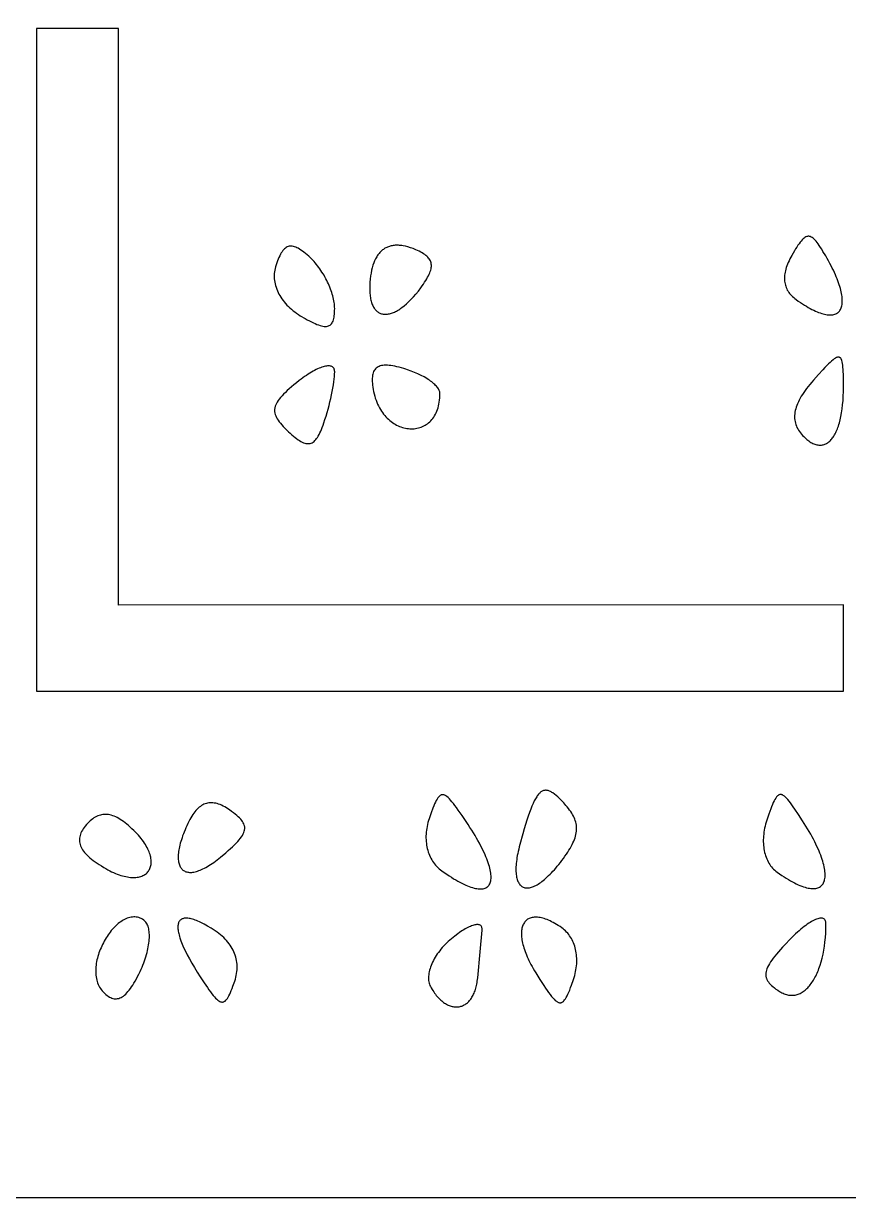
# Model space of a CAD drawing. Extents: x -452 to 452, y -1000 to 1000.
# Drawn here: x -352.3 to -177.5, y -1000 to -751.2 of the extents above; entities that cross this region are included whole.
import ezdxf

# ---------------------------------------------------------------- set-up
doc = ezdxf.new("R2010")
doc.units = 0
doc.layers.add('LAYER_1', color=18, linetype='CONTINUOUS')

msp = doc.modelspace()

# ---------------------------------------------------------------- linework, layer by layer
at = {"layer": 'LAYER_1'}
for points in [[(0, -1000), (452.5, -1000), (452.5, 1000), (-452.5, 1000), (-452.5, -1000)], [(-178.52, -892.7), (-178.52, -874.38), (-332.19, -874.49), (-332.19, -752.27), (-349.59, -752.27), (-349.59, -892.7)], [(-291.51, -800.88), (-291.88, -800.55), (-292.23, -800.24), (-292.57, -799.95), (-292.9, -799.69), (-293.21, -799.45), (-293.52, -799.23), (-293.81, -799.04), (-294.09, -798.87), (-294.37, -798.73), (-294.63, -798.61), (-294.88, -798.52), (-295.13, -798.45), (-295.37, -798.41), (-295.59, -798.39), (-295.81, -798.39), (-296.03, -798.42), (-296.24, -798.48), (-296.44, -798.56), (-296.63, -798.67), (-296.82, -798.8), (-297, -798.96), (-297.18, -799.14), (-297.36, -799.35), (-297.53, -799.59), (-297.7, -799.85), (-297.86, -800.13), (-298.03, -800.45), (-298.19, -800.79), (-298.35, -801.15), (-298.5, -801.54), (-298.66, -801.96), (-298.81, -802.4), (-298.93, -802.76), (-299.02, -803.12), (-299.09, -803.48), (-299.14, -803.84), (-299.18, -804.21), (-299.19, -804.57), (-299.19, -804.94), (-299.17, -805.31), (-299.13, -805.67), (-299.07, -806.04), (-299, -806.4), (-298.9, -806.77), (-298.79, -807.13), (-298.67, -807.49), (-298.52, -807.85), (-298.36, -808.2), (-298.18, -808.55), (-297.99, -808.9), (-297.78, -809.24), (-297.55, -809.58), (-297.31, -809.92), (-297.06, -810.24), (-296.78, -810.57), (-296.5, -810.88), (-296.19, -811.19), (-295.87, -811.49), (-295.54, -811.79), (-295.2, -812.08), (-294.84, -812.36), (-294.46, -812.63), (-294.07, -812.89), (-293.67, -813.14), (-292.66, -813.73), (-292.18, -814), (-291.73, -814.24), (-291.31, -814.46), (-290.9, -814.66), (-290.51, -814.83), (-290.15, -814.98), (-289.8, -815.11), (-289.47, -815.22), (-289.17, -815.3), (-288.88, -815.36), (-288.61, -815.4), (-288.35, -815.42), (-288.12, -815.41), (-287.9, -815.38), (-287.7, -815.32), (-287.51, -815.24), (-287.34, -815.14), (-287.19, -815.01), (-287.05, -814.86), (-286.93, -814.69), (-286.81, -814.49), (-286.72, -814.27), (-286.63, -814.02), (-286.56, -813.75), (-286.5, -813.46), (-286.45, -813.14), (-286.42, -812.8), (-286.39, -812.43), (-286.38, -812.04), (-286.37, -811.62), (-286.38, -811.31), (-286.4, -810.99), (-286.43, -810.66), (-286.48, -810.33), (-286.53, -809.99), (-286.6, -809.65), (-286.68, -809.3), (-286.78, -808.94), (-286.88, -808.58), (-286.99, -808.22), (-287.12, -807.86), (-287.25, -807.49), (-287.4, -807.12), (-287.55, -806.76), (-287.71, -806.39), (-287.88, -806.02), (-288.06, -805.66), (-288.25, -805.3), (-288.44, -804.94), (-288.64, -804.59), (-288.85, -804.24), (-289.07, -803.89), (-289.29, -803.55), (-289.52, -803.22), (-289.75, -802.9), (-289.99, -802.58), (-290.23, -802.27), (-290.48, -801.97), (-290.73, -801.68), (-290.99, -801.41), (-291.25, -801.14)], [(-269.18, -799.16), (-269.75, -798.93), (-270.3, -798.73), (-270.84, -798.56), (-271.37, -798.43), (-271.88, -798.33), (-272.12, -798.29), (-272.37, -798.26), (-272.61, -798.24), (-272.84, -798.22), (-273.08, -798.22), (-273.3, -798.22), (-273.53, -798.23), (-273.75, -798.25), (-273.96, -798.27), (-274.17, -798.31), (-274.38, -798.35), (-274.58, -798.4), (-274.78, -798.46), (-274.98, -798.53), (-275.16, -798.6), (-275.35, -798.68), (-275.53, -798.77), (-275.71, -798.87), (-275.88, -798.98), (-276.05, -799.09), (-276.21, -799.21), (-276.37, -799.34), (-276.52, -799.48), (-276.67, -799.62), (-276.82, -799.78), (-276.96, -799.94), (-277.09, -800.1), (-277.22, -800.28), (-277.35, -800.46), (-277.47, -800.65), (-277.59, -800.85), (-277.7, -801.06), (-277.81, -801.27), (-277.91, -801.49), (-278.1, -801.96), (-278.28, -802.45), (-278.43, -802.98), (-278.56, -803.53), (-278.67, -804.11), (-278.77, -804.72), (-278.84, -805.37), (-278.89, -806.04), (-278.92, -806.74), (-278.93, -807.47), (-278.93, -807.8), (-278.92, -808.12), (-278.9, -808.44), (-278.87, -808.74), (-278.84, -809.03), (-278.8, -809.31), (-278.75, -809.58), (-278.69, -809.84), (-278.63, -810.09), (-278.56, -810.33), (-278.48, -810.55), (-278.4, -810.77), (-278.31, -810.98), (-278.22, -811.17), (-278.12, -811.35), (-278.01, -811.53), (-277.89, -811.69), (-277.78, -811.84), (-277.65, -811.98), (-277.52, -812.11), (-277.38, -812.23), (-277.24, -812.34), (-277.1, -812.44), (-276.95, -812.53), (-276.79, -812.6), (-276.63, -812.67), (-276.46, -812.72), (-276.29, -812.77), (-276.12, -812.8), (-275.94, -812.83), (-275.75, -812.84), (-275.57, -812.84), (-275.37, -812.83), (-275.18, -812.81), (-274.98, -812.78), (-274.78, -812.74), (-274.57, -812.69), (-274.36, -812.63), (-274.15, -812.55), (-273.93, -812.47), (-273.71, -812.37), (-273.49, -812.27), (-273.27, -812.15), (-273.04, -812.03), (-272.81, -811.89), (-272.58, -811.74), (-272.35, -811.58), (-272.11, -811.41), (-271.63, -811.04), (-271.14, -810.63), (-270.65, -810.17), (-270.16, -809.67), (-269.65, -809.13), (-269.15, -808.55), (-268.64, -807.92), (-268.14, -807.26), (-267.84, -806.85), (-267.56, -806.45), (-267.31, -806.07), (-267.07, -805.7), (-266.86, -805.35), (-266.67, -805.01), (-266.49, -804.68), (-266.34, -804.36), (-266.21, -804.06), (-266.11, -803.76), (-266.02, -803.48), (-265.95, -803.2), (-265.91, -802.94), (-265.88, -802.69), (-265.88, -802.44), (-265.9, -802.2), (-265.94, -801.97), (-266, -801.75), (-266.09, -801.53), (-266.19, -801.32), (-266.32, -801.12), (-266.47, -800.92), (-266.64, -800.73), (-266.83, -800.54), (-267.05, -800.36), (-267.29, -800.18), (-267.55, -800.01), (-267.83, -799.83), (-268.13, -799.66), (-268.46, -799.49), (-268.81, -799.33)], [(-182.3, -800.48), (-182.87, -799.51), (-183.14, -799.07), (-183.4, -798.66), (-183.65, -798.29), (-183.89, -797.95), (-184.12, -797.64), (-184.34, -797.37), (-184.56, -797.12), (-184.77, -796.91), (-184.97, -796.73), (-185.17, -796.58), (-185.36, -796.47), (-185.56, -796.39), (-185.65, -796.36), (-185.75, -796.33), (-185.84, -796.32), (-185.93, -796.32), (-186.03, -796.32), (-186.12, -796.33), (-186.22, -796.35), (-186.31, -796.37), (-186.5, -796.45), (-186.7, -796.56), (-186.89, -796.7), (-187.09, -796.88), (-187.3, -797.08), (-187.51, -797.32), (-187.72, -797.59), (-187.94, -797.89), (-188.18, -798.22), (-188.42, -798.59), (-188.67, -798.98), (-188.93, -799.41), (-189.48, -800.37), (-189.69, -800.75), (-189.89, -801.13), (-190.07, -801.5), (-190.24, -801.87), (-190.39, -802.23), (-190.52, -802.58), (-190.64, -802.93), (-190.74, -803.27), (-190.83, -803.61), (-190.9, -803.94), (-190.96, -804.26), (-191, -804.58), (-191.03, -804.89), (-191.04, -805.2), (-191.03, -805.5), (-191.01, -805.8), (-190.97, -806.09), (-190.92, -806.37), (-190.85, -806.65), (-190.77, -806.92), (-190.67, -807.19), (-190.56, -807.45), (-190.43, -807.7), (-190.28, -807.95), (-190.12, -808.2), (-189.94, -808.43), (-189.75, -808.67), (-189.54, -808.89), (-189.32, -809.11), (-189.08, -809.32), (-188.82, -809.53), (-188.55, -809.74), (-188.1, -810.05), (-187.66, -810.35), (-187.23, -810.64), (-186.8, -810.91), (-186.39, -811.16), (-185.99, -811.39), (-185.6, -811.61), (-185.22, -811.81), (-184.84, -811.99), (-184.48, -812.16), (-184.13, -812.32), (-183.79, -812.45), (-183.46, -812.57), (-183.14, -812.68), (-182.83, -812.77), (-182.53, -812.84), (-182.24, -812.9), (-181.97, -812.95), (-181.7, -812.97), (-181.44, -812.99), (-181.2, -812.99), (-180.97, -812.97), (-180.75, -812.94), (-180.54, -812.9), (-180.34, -812.84), (-180.15, -812.76), (-179.97, -812.67), (-179.81, -812.57), (-179.66, -812.46), (-179.52, -812.33), (-179.39, -812.18), (-179.27, -812.02), (-179.16, -811.85), (-179.07, -811.67), (-178.99, -811.47), (-178.92, -811.26), (-178.87, -811.04), (-178.82, -810.8), (-178.79, -810.55), (-178.77, -810.29), (-178.77, -810.01), (-178.77, -809.73), (-178.79, -809.43), (-178.83, -809.11), (-178.87, -808.79), (-178.93, -808.45), (-179, -808.11), (-179.09, -807.75), (-179.18, -807.37), (-179.3, -806.99), (-179.42, -806.6), (-179.56, -806.19), (-179.71, -805.77), (-179.88, -805.35), (-180.05, -804.91), (-180.25, -804.46), (-180.45, -804), (-180.67, -803.52), (-180.91, -803.04), (-181.16, -802.55), (-181.42, -802.05), (-181.7, -801.53), (-181.99, -801.01)], [(-178.52, -828.22), (-178.53, -826.8), (-178.55, -825.56), (-178.57, -825.01), (-178.59, -824.51), (-178.63, -824.05), (-178.67, -823.64), (-178.72, -823.27), (-178.79, -822.95), (-178.86, -822.67), (-178.95, -822.44), (-179, -822.34), (-179.05, -822.25), (-179.11, -822.17), (-179.17, -822.1), (-179.23, -822.05), (-179.3, -822), (-179.37, -821.97), (-179.45, -821.95), (-179.53, -821.93), (-179.62, -821.93), (-179.71, -821.94), (-179.8, -821.96), (-179.9, -821.99), (-180.01, -822.03), (-180.23, -822.15), (-180.48, -822.31), (-180.74, -822.51), (-181.04, -822.75), (-181.35, -823.04), (-181.69, -823.36), (-182.06, -823.73), (-182.46, -824.14), (-182.88, -824.59), (-183.81, -825.61), (-184.87, -826.8), (-185.26, -827.25), (-185.64, -827.7), (-185.99, -828.14), (-186.33, -828.57), (-186.64, -829), (-186.93, -829.42), (-187.21, -829.83), (-187.46, -830.23), (-187.69, -830.63), (-187.9, -831.03), (-188.09, -831.41), (-188.26, -831.79), (-188.41, -832.17), (-188.54, -832.54), (-188.65, -832.9), (-188.74, -833.25), (-188.81, -833.6), (-188.85, -833.95), (-188.88, -834.29), (-188.89, -834.62), (-188.88, -834.95), (-188.84, -835.28), (-188.79, -835.59), (-188.72, -835.91), (-188.63, -836.22), (-188.51, -836.52), (-188.38, -836.82), (-188.22, -837.11), (-188.05, -837.4), (-187.86, -837.69), (-187.64, -837.97), (-187.41, -838.25), (-187.18, -838.5), (-186.96, -838.73), (-186.73, -838.95), (-186.51, -839.16), (-186.29, -839.35), (-186.07, -839.53), (-185.85, -839.69), (-185.63, -839.84), (-185.41, -839.98), (-185.2, -840.1), (-184.99, -840.21), (-184.78, -840.3), (-184.57, -840.38), (-184.37, -840.45), (-184.17, -840.5), (-183.97, -840.54), (-183.77, -840.57), (-183.57, -840.58), (-183.38, -840.58), (-183.19, -840.57), (-183, -840.54), (-182.82, -840.5), (-182.63, -840.45), (-182.46, -840.39), (-182.28, -840.31), (-182.11, -840.22), (-181.94, -840.11), (-181.77, -840), (-181.61, -839.87), (-181.45, -839.73), (-181.29, -839.58), (-181.14, -839.41), (-180.99, -839.24), (-180.84, -839.05), (-180.7, -838.85), (-180.56, -838.64), (-180.43, -838.41), (-180.3, -838.18), (-180.17, -837.93), (-180.05, -837.67), (-179.93, -837.4), (-179.82, -837.12), (-179.71, -836.83), (-179.6, -836.52), (-179.5, -836.21), (-179.4, -835.88), (-179.22, -835.2), (-179.06, -834.47), (-178.92, -833.7), (-178.8, -832.89), (-178.7, -832.03), (-178.62, -831.14), (-178.57, -830.21), (-178.53, -829.24)], [(-286.37, -825.05), (-286.38, -824.85), (-286.41, -824.66), (-286.46, -824.5), (-286.52, -824.35), (-286.61, -824.22), (-286.71, -824.11), (-286.83, -824.01), (-286.96, -823.93), (-287.12, -823.87), (-287.28, -823.82), (-287.46, -823.8), (-287.66, -823.79), (-287.87, -823.79), (-288.09, -823.81), (-288.33, -823.85), (-288.58, -823.91), (-288.84, -823.98), (-289.11, -824.06), (-289.4, -824.17), (-289.69, -824.29), (-290, -824.42), (-290.31, -824.57), (-290.64, -824.74), (-290.97, -824.92), (-291.31, -825.11), (-291.66, -825.32), (-292.02, -825.55), (-292.38, -825.79), (-292.75, -826.05), (-293.12, -826.32), (-293.5, -826.6), (-293.89, -826.9), (-294.47, -827.36), (-295.01, -827.8), (-295.52, -828.22), (-295.99, -828.63), (-296.43, -829.02), (-296.83, -829.4), (-297.2, -829.77), (-297.54, -830.12), (-297.85, -830.46), (-298.12, -830.8), (-298.36, -831.12), (-298.56, -831.44), (-298.74, -831.74), (-298.88, -832.05), (-298.99, -832.35), (-299.06, -832.64), (-299.09, -832.79), (-299.11, -832.93), (-299.12, -833.08), (-299.13, -833.23), (-299.12, -833.37), (-299.11, -833.52), (-299.09, -833.66), (-299.06, -833.81), (-298.99, -834.1), (-298.88, -834.39), (-298.74, -834.69), (-298.57, -835), (-298.38, -835.31), (-298.15, -835.62), (-297.89, -835.95), (-297.61, -836.28), (-297.3, -836.62), (-296.95, -836.98), (-296.58, -837.34), (-296.18, -837.72), (-295.81, -838.07), (-295.45, -838.39), (-295.1, -838.69), (-294.76, -838.96), (-294.44, -839.2), (-294.13, -839.42), (-293.83, -839.62), (-293.54, -839.79), (-293.26, -839.93), (-292.99, -840.05), (-292.73, -840.14), (-292.48, -840.21), (-292.24, -840.25), (-292.01, -840.26), (-291.78, -840.25), (-291.56, -840.21), (-291.35, -840.14), (-291.15, -840.05), (-290.95, -839.93), (-290.75, -839.78), (-290.57, -839.61), (-290.38, -839.41), (-290.2, -839.18), (-290.02, -838.92), (-289.85, -838.64), (-289.67, -838.33), (-289.5, -837.99), (-289.34, -837.62), (-289.17, -837.23), (-289, -836.8), (-288.83, -836.35), (-288.66, -835.87), (-288.43, -835.17), (-288.2, -834.44), (-287.98, -833.69), (-287.77, -832.93), (-287.57, -832.17), (-287.38, -831.41), (-287.21, -830.66), (-287.04, -829.91), (-286.9, -829.19), (-286.76, -828.48), (-286.65, -827.81), (-286.55, -827.17), (-286.47, -826.57), (-286.42, -826.01), (-286.38, -825.5)], [(-264.06, -829.61), (-264.07, -829.45), (-264.1, -829.29), (-264.15, -829.13), (-264.21, -828.96), (-264.3, -828.79), (-264.4, -828.62), (-264.52, -828.44), (-264.66, -828.27), (-264.81, -828.09), (-264.98, -827.91), (-265.17, -827.73), (-265.37, -827.55), (-265.58, -827.37), (-265.81, -827.19), (-266.05, -827.01), (-266.31, -826.83), (-266.57, -826.65), (-266.85, -826.47), (-267.44, -826.13), (-268.07, -825.79), (-268.74, -825.46), (-269.44, -825.16), (-270.17, -824.87), (-270.93, -824.6), (-271.32, -824.47), (-271.71, -824.35), (-272.23, -824.2), (-272.72, -824.08), (-273.19, -823.96), (-273.63, -823.87), (-274.06, -823.79), (-274.46, -823.73), (-274.85, -823.68), (-275.21, -823.66), (-275.55, -823.65), (-275.87, -823.66), (-276.17, -823.69), (-276.45, -823.73), (-276.71, -823.8), (-276.96, -823.88), (-277.18, -823.98), (-277.38, -824.11), (-277.56, -824.25), (-277.73, -824.41), (-277.88, -824.59), (-278.01, -824.78), (-278.12, -825), (-278.21, -825.24), (-278.29, -825.5), (-278.34, -825.78), (-278.39, -826.08), (-278.41, -826.4), (-278.42, -826.74), (-278.41, -827.1), (-278.39, -827.48), (-278.35, -827.88), (-278.29, -828.31), (-278.22, -828.75), (-278.13, -829.24), (-278.02, -829.72), (-277.9, -830.18), (-277.76, -830.63), (-277.61, -831.06), (-277.45, -831.48), (-277.27, -831.88), (-277.09, -832.27), (-276.89, -832.64), (-276.68, -833), (-276.46, -833.34), (-276.23, -833.67), (-276, -833.99), (-275.75, -834.29), (-275.5, -834.57), (-275.24, -834.84), (-274.97, -835.1), (-274.69, -835.34), (-274.41, -835.56), (-274.13, -835.77), (-273.83, -835.96), (-273.54, -836.14), (-273.24, -836.31), (-272.94, -836.46), (-272.63, -836.59), (-272.32, -836.71), (-272.01, -836.81), (-271.7, -836.9), (-271.39, -836.97), (-271.08, -837.03), (-270.76, -837.07), (-270.45, -837.1), (-270.14, -837.11), (-269.84, -837.11), (-269.53, -837.09), (-269.23, -837.05), (-268.93, -837), (-268.63, -836.93), (-268.34, -836.85), (-268.06, -836.75), (-267.78, -836.64), (-267.5, -836.51), (-267.23, -836.36), (-266.97, -836.2), (-266.72, -836.03), (-266.48, -835.83), (-266.24, -835.62), (-266.01, -835.4), (-265.8, -835.16), (-265.59, -834.9), (-265.39, -834.63), (-265.21, -834.34), (-265.03, -834.04), (-264.87, -833.72), (-264.73, -833.38), (-264.59, -833.02), (-264.47, -832.66), (-264.36, -832.27), (-264.27, -831.87), (-264.2, -831.45), (-264.14, -831.01), (-264.09, -830.56), (-264.07, -830.1)], [(-258.49, -920.35), (-259.38, -919.03), (-260.18, -917.89), (-260.54, -917.39), (-260.88, -916.92), (-261.21, -916.51), (-261.51, -916.13), (-261.8, -915.79), (-262.07, -915.5), (-262.33, -915.25), (-262.57, -915.05), (-262.8, -914.89), (-262.91, -914.82), (-263.02, -914.76), (-263.13, -914.72), (-263.23, -914.69), (-263.33, -914.66), (-263.43, -914.65), (-263.53, -914.65), (-263.62, -914.65), (-263.71, -914.67), (-263.81, -914.7), (-263.9, -914.74), (-263.99, -914.79), (-264.07, -914.85), (-264.16, -914.92), (-264.25, -915), (-264.33, -915.09), (-264.5, -915.31), (-264.67, -915.57), (-264.84, -915.86), (-265.02, -916.2), (-265.19, -916.58), (-265.37, -917), (-265.55, -917.47), (-265.94, -918.51), (-266.36, -919.73), (-266.49, -920.14), (-266.61, -920.55), (-266.71, -920.96), (-266.8, -921.37), (-266.87, -921.78), (-266.93, -922.19), (-266.97, -922.59), (-267, -923), (-267.02, -923.39), (-267.02, -923.79), (-267.01, -924.18), (-266.98, -924.57), (-266.94, -924.95), (-266.89, -925.33), (-266.82, -925.71), (-266.74, -926.07), (-266.64, -926.43), (-266.53, -926.79), (-266.41, -927.13), (-266.28, -927.47), (-266.13, -927.8), (-265.97, -928.12), (-265.79, -928.44), (-265.61, -928.74), (-265.41, -929.03), (-265.2, -929.32), (-264.97, -929.59), (-264.74, -929.85), (-264.49, -930.1), (-264.23, -930.34), (-263.95, -930.57), (-263.67, -930.78), (-263.14, -931.15), (-262.63, -931.5), (-262.13, -931.83), (-261.64, -932.15), (-261.17, -932.44), (-260.71, -932.71), (-260.26, -932.97), (-259.83, -933.2), (-259.4, -933.42), (-259, -933.62), (-258.6, -933.8), (-258.22, -933.96), (-257.85, -934.1), (-257.5, -934.23), (-257.16, -934.33), (-256.83, -934.42), (-256.52, -934.49), (-256.22, -934.55), (-255.93, -934.59), (-255.66, -934.6), (-255.4, -934.61), (-255.16, -934.59), (-254.93, -934.56), (-254.71, -934.51), (-254.51, -934.45), (-254.33, -934.37), (-254.15, -934.27), (-254, -934.16), (-253.85, -934.03), (-253.72, -933.88), (-253.61, -933.72), (-253.51, -933.54), (-253.43, -933.35), (-253.36, -933.14), (-253.3, -932.92), (-253.26, -932.68), (-253.24, -932.42), (-253.23, -932.15), (-253.23, -931.87), (-253.25, -931.57), (-253.29, -931.26), (-253.34, -930.93), (-253.41, -930.59), (-253.49, -930.23), (-253.59, -929.86), (-253.7, -929.48), (-253.83, -929.08), (-253.98, -928.67), (-254.14, -928.25), (-254.32, -927.81), (-254.51, -927.36), (-254.72, -926.9), (-254.94, -926.42), (-255.18, -925.93), (-255.44, -925.43), (-255.71, -924.91), (-256, -924.38), (-256.31, -923.84), (-256.63, -923.29), (-256.97, -922.73), (-257.33, -922.15), (-257.7, -921.56), (-258.09, -920.96)], [(-237.38, -916.9), (-237.83, -916.4), (-238.26, -915.94), (-238.68, -915.51), (-239.07, -915.13), (-239.45, -914.8), (-239.81, -914.5), (-240.16, -914.25), (-240.33, -914.15), (-240.5, -914.05), (-240.66, -913.97), (-240.82, -913.89), (-240.97, -913.83), (-241.13, -913.78), (-241.28, -913.75), (-241.43, -913.72), (-241.57, -913.71), (-241.71, -913.71), (-241.86, -913.72), (-242, -913.75), (-242.13, -913.78), (-242.27, -913.83), (-242.4, -913.9), (-242.53, -913.98), (-242.67, -914.07), (-242.8, -914.17), (-242.92, -914.29), (-243.05, -914.42), (-243.18, -914.56), (-243.31, -914.72), (-243.43, -914.89), (-243.56, -915.08), (-243.81, -915.49), (-244.06, -915.96), (-244.31, -916.49), (-244.56, -917.08), (-244.82, -917.73), (-245.08, -918.44), (-245.34, -919.21), (-245.62, -920.04), (-245.9, -920.94), (-246.18, -921.9), (-246.48, -922.93), (-247.11, -925.19), (-247.24, -925.69), (-247.36, -926.17), (-247.47, -926.65), (-247.57, -927.11), (-247.66, -927.55), (-247.73, -927.99), (-247.8, -928.41), (-247.85, -928.81), (-247.89, -929.2), (-247.92, -929.58), (-247.95, -929.95), (-247.96, -930.3), (-247.96, -930.63), (-247.95, -930.95), (-247.93, -931.26), (-247.9, -931.56), (-247.86, -931.84), (-247.82, -932.1), (-247.76, -932.35), (-247.69, -932.59), (-247.62, -932.81), (-247.53, -933.02), (-247.44, -933.21), (-247.34, -933.39), (-247.23, -933.56), (-247.11, -933.71), (-246.99, -933.84), (-246.85, -933.96), (-246.71, -934.07), (-246.56, -934.16), (-246.4, -934.24), (-246.24, -934.3), (-246.07, -934.35), (-245.89, -934.38), (-245.7, -934.4), (-245.51, -934.4), (-245.31, -934.38), (-245.1, -934.36), (-244.89, -934.31), (-244.67, -934.25), (-244.44, -934.18), (-244.21, -934.09), (-243.98, -933.98), (-243.73, -933.86), (-243.48, -933.73), (-243.23, -933.58), (-242.97, -933.41), (-242.71, -933.23), (-242.44, -933.03), (-242.16, -932.82), (-241.88, -932.59), (-241.6, -932.34), (-241.31, -932.08), (-241.02, -931.8), (-240.72, -931.51), (-240.42, -931.2), (-240.12, -930.88), (-239.81, -930.54), (-239.5, -930.18), (-239.18, -929.81), (-238.87, -929.42), (-238.54, -929.01), (-238.22, -928.59), (-237.89, -928.15), (-237.57, -927.7), (-237.26, -927.27), (-236.98, -926.84), (-236.72, -926.42), (-236.47, -926.02), (-236.25, -925.62), (-236.05, -925.23), (-235.86, -924.85), (-235.7, -924.48), (-235.55, -924.12), (-235.43, -923.76), (-235.32, -923.41), (-235.24, -923.06), (-235.18, -922.72), (-235.13, -922.39), (-235.11, -922.05), (-235.1, -921.73), (-235.11, -921.4), (-235.15, -921.08), (-235.2, -920.76), (-235.28, -920.44), (-235.37, -920.12), (-235.48, -919.81), (-235.61, -919.49), (-235.77, -919.17), (-235.94, -918.86), (-236.13, -918.54), (-236.34, -918.22), (-236.57, -917.89), (-236.82, -917.57), (-237.09, -917.24)], [(-187.22, -920.16), (-188.07, -918.86), (-188.82, -917.73), (-189.16, -917.23), (-189.49, -916.78), (-189.79, -916.37), (-190.07, -916), (-190.34, -915.67), (-190.6, -915.39), (-190.84, -915.15), (-191.06, -914.96), (-191.28, -914.8), (-191.38, -914.74), (-191.48, -914.69), (-191.58, -914.65), (-191.68, -914.63), (-191.77, -914.61), (-191.87, -914.6), (-191.96, -914.61), (-192.05, -914.62), (-192.14, -914.65), (-192.22, -914.69), (-192.31, -914.73), (-192.39, -914.79), (-192.48, -914.86), (-192.56, -914.94), (-192.73, -915.13), (-192.89, -915.36), (-193.06, -915.64), (-193.23, -915.96), (-193.4, -916.33), (-193.57, -916.73), (-193.75, -917.18), (-193.94, -917.67), (-194.34, -918.79), (-194.78, -920.07), (-194.92, -920.49), (-195.04, -920.91), (-195.15, -921.33), (-195.24, -921.75), (-195.32, -922.17), (-195.39, -922.58), (-195.44, -922.99), (-195.48, -923.4), (-195.51, -923.81), (-195.52, -924.21), (-195.52, -924.6), (-195.51, -924.99), (-195.48, -925.38), (-195.44, -925.76), (-195.39, -926.13), (-195.32, -926.5), (-195.24, -926.86), (-195.15, -927.21), (-195.05, -927.55), (-194.93, -927.89), (-194.8, -928.21), (-194.66, -928.53), (-194.51, -928.84), (-194.34, -929.13), (-194.16, -929.42), (-193.98, -929.69), (-193.77, -929.95), (-193.56, -930.2), (-193.34, -930.44), (-193.1, -930.67), (-192.85, -930.88), (-192.59, -931.07), (-192.09, -931.43), (-191.6, -931.76), (-191.13, -932.07), (-190.66, -932.36), (-190.21, -932.64), (-189.77, -932.89), (-189.34, -933.13), (-188.92, -933.35), (-188.52, -933.54), (-188.13, -933.72), (-187.75, -933.89), (-187.38, -934.03), (-187.02, -934.15), (-186.68, -934.26), (-186.35, -934.35), (-186.03, -934.42), (-185.73, -934.48), (-185.44, -934.52), (-185.16, -934.54), (-184.89, -934.54), (-184.64, -934.52), (-184.4, -934.49), (-184.17, -934.45), (-183.96, -934.38), (-183.76, -934.3), (-183.58, -934.21), (-183.4, -934.1), (-183.25, -933.97), (-183.1, -933.83), (-182.97, -933.67), (-182.85, -933.5), (-182.75, -933.31), (-182.66, -933.1), (-182.58, -932.88), (-182.52, -932.65), (-182.47, -932.4), (-182.44, -932.14), (-182.42, -931.86), (-182.42, -931.57), (-182.43, -931.27), (-182.45, -930.95), (-182.49, -930.62), (-182.55, -930.27), (-182.62, -929.91), (-182.7, -929.54), (-182.8, -929.15), (-182.91, -928.76), (-183.04, -928.35), (-183.19, -927.92), (-183.34, -927.49), (-183.52, -927.04), (-183.71, -926.58), (-183.92, -926.1), (-184.14, -925.62), (-184.37, -925.12), (-184.63, -924.62), (-184.89, -924.1), (-185.18, -923.57), (-185.48, -923.03), (-185.79, -922.47), (-186.13, -921.91), (-186.47, -921.34), (-186.84, -920.75)], [(-308.65, -917.87), (-309, -917.64), (-309.34, -917.42), (-309.68, -917.22), (-310.01, -917.05), (-310.34, -916.89), (-310.66, -916.75), (-310.98, -916.64), (-311.29, -916.54), (-311.59, -916.47), (-311.89, -916.41), (-312.18, -916.37), (-312.47, -916.36), (-312.75, -916.36), (-313.03, -916.38), (-313.3, -916.43), (-313.57, -916.49), (-313.84, -916.58), (-314.09, -916.68), (-314.35, -916.81), (-314.6, -916.95), (-314.84, -917.12), (-315.08, -917.31), (-315.32, -917.51), (-315.55, -917.74), (-315.78, -917.99), (-316, -918.25), (-316.22, -918.54), (-316.44, -918.85), (-316.65, -919.18), (-316.86, -919.53), (-317.06, -919.9), (-317.26, -920.29), (-317.49, -920.76), (-317.71, -921.22), (-317.91, -921.67), (-318.1, -922.11), (-318.28, -922.55), (-318.44, -922.97), (-318.6, -923.38), (-318.74, -923.79), (-318.87, -924.18), (-318.99, -924.57), (-319.1, -924.94), (-319.19, -925.31), (-319.27, -925.66), (-319.35, -926.01), (-319.41, -926.34), (-319.46, -926.67), (-319.49, -926.98), (-319.52, -927.29), (-319.54, -927.58), (-319.54, -927.86), (-319.54, -928.13), (-319.52, -928.39), (-319.5, -928.64), (-319.46, -928.88), (-319.41, -929.11), (-319.35, -929.32), (-319.29, -929.52), (-319.21, -929.72), (-319.12, -929.9), (-319.02, -930.06), (-318.92, -930.22), (-318.8, -930.36), (-318.67, -930.49), (-318.54, -930.61), (-318.39, -930.72), (-318.24, -930.81), (-318.08, -930.9), (-317.9, -930.96), (-317.72, -931.02), (-317.53, -931.06), (-317.33, -931.09), (-317.12, -931.11), (-316.91, -931.11), (-316.68, -931.1), (-316.45, -931.07), (-316.21, -931.04), (-315.96, -930.98), (-315.7, -930.92), (-315.43, -930.84), (-315.16, -930.74), (-314.88, -930.63), (-314.59, -930.51), (-314.29, -930.37), (-313.99, -930.22), (-313.68, -930.05), (-313.36, -929.87), (-313.03, -929.68), (-312.7, -929.46), (-312.36, -929.24), (-312.02, -928.99), (-311.66, -928.74), (-311.3, -928.46), (-310.94, -928.18), (-310.56, -927.87), (-309.45, -926.93), (-308.95, -926.49), (-308.48, -926.07), (-308.04, -925.67), (-307.64, -925.28), (-307.28, -924.91), (-306.94, -924.56), (-306.64, -924.22), (-306.38, -923.89), (-306.15, -923.57), (-305.95, -923.27), (-305.78, -922.97), (-305.65, -922.68), (-305.55, -922.4), (-305.48, -922.13), (-305.46, -922), (-305.45, -921.86), (-305.44, -921.73), (-305.44, -921.6), (-305.45, -921.47), (-305.47, -921.34), (-305.5, -921.22), (-305.53, -921.09), (-305.62, -920.84), (-305.75, -920.58), (-305.9, -920.33), (-306.09, -920.08), (-306.3, -919.82), (-306.55, -919.56), (-306.82, -919.3), (-307.13, -919.03), (-307.46, -918.75), (-307.83, -918.47), (-308.22, -918.18)], [(-329.34, -921.86), (-329.71, -921.51), (-330.08, -921.19), (-330.44, -920.89), (-330.79, -920.61), (-331.14, -920.35), (-331.48, -920.11), (-331.82, -919.89), (-332.15, -919.69), (-332.48, -919.51), (-332.8, -919.35), (-333.11, -919.21), (-333.42, -919.09), (-333.73, -919), (-334.03, -918.92), (-334.33, -918.86), (-334.63, -918.83), (-334.92, -918.81), (-335.2, -918.82), (-335.49, -918.84), (-335.77, -918.88), (-336.05, -918.95), (-336.32, -919.03), (-336.6, -919.14), (-336.87, -919.27), (-337.14, -919.41), (-337.41, -919.58), (-337.67, -919.76), (-337.94, -919.97), (-338.2, -920.19), (-338.47, -920.44), (-338.73, -920.71), (-338.99, -920.99), (-339.24, -921.29), (-339.47, -921.58), (-339.68, -921.87), (-339.86, -922.16), (-340.02, -922.44), (-340.16, -922.72), (-340.27, -923), (-340.36, -923.28), (-340.43, -923.56), (-340.47, -923.84), (-340.49, -924.11), (-340.49, -924.39), (-340.46, -924.66), (-340.41, -924.94), (-340.34, -925.21), (-340.24, -925.49), (-340.11, -925.76), (-339.97, -926.04), (-339.8, -926.31), (-339.6, -926.59), (-339.38, -926.87), (-339.14, -927.14), (-338.87, -927.43), (-338.58, -927.71), (-338.26, -927.99), (-337.92, -928.28), (-337.55, -928.57), (-337.16, -928.86), (-336.74, -929.15), (-336.3, -929.45), (-335.83, -929.75), (-335.34, -930.05), (-334.91, -930.3), (-334.48, -930.54), (-334.07, -930.76), (-333.66, -930.96), (-333.25, -931.15), (-332.86, -931.32), (-332.47, -931.47), (-332.09, -931.61), (-331.72, -931.73), (-331.35, -931.84), (-331, -931.94), (-330.65, -932.01), (-330.32, -932.08), (-329.99, -932.13), (-329.67, -932.16), (-329.36, -932.18), (-329.06, -932.19), (-328.77, -932.18), (-328.5, -932.16), (-328.23, -932.13), (-327.97, -932.09), (-327.72, -932.03), (-327.48, -931.96), (-327.26, -931.88), (-327.04, -931.79), (-326.84, -931.69), (-326.65, -931.57), (-326.47, -931.45), (-326.3, -931.31), (-326.14, -931.17), (-326, -931.01), (-325.87, -930.85), (-325.75, -930.67), (-325.64, -930.49), (-325.55, -930.29), (-325.47, -930.09), (-325.41, -929.88), (-325.35, -929.66), (-325.31, -929.43), (-325.29, -929.2), (-325.28, -928.95), (-325.28, -928.7), (-325.3, -928.45), (-325.33, -928.18), (-325.38, -927.91), (-325.44, -927.64), (-325.52, -927.35), (-325.61, -927.06), (-325.72, -926.77), (-325.84, -926.47), (-325.98, -926.17), (-326.14, -925.86), (-326.31, -925.54), (-326.5, -925.22), (-326.71, -924.9), (-326.93, -924.57), (-327.17, -924.24), (-327.43, -923.91), (-327.7, -923.58), (-327.99, -923.24), (-328.3, -922.89), (-328.63, -922.55), (-328.97, -922.2)], [(-326.85, -941.21), (-327.11, -941.04), (-327.37, -940.9), (-327.63, -940.78), (-327.9, -940.69), (-328.17, -940.62), (-328.44, -940.57), (-328.71, -940.55), (-328.98, -940.54), (-329.26, -940.56), (-329.53, -940.6), (-329.81, -940.66), (-330.08, -940.73), (-330.36, -940.83), (-330.63, -940.94), (-330.9, -941.07), (-331.18, -941.21), (-331.45, -941.37), (-331.71, -941.55), (-331.98, -941.74), (-332.24, -941.95), (-332.5, -942.17), (-332.75, -942.4), (-333, -942.65), (-333.25, -942.91), (-333.49, -943.17), (-333.73, -943.45), (-333.96, -943.74), (-334.19, -944.04), (-334.41, -944.35), (-334.62, -944.67), (-334.83, -944.99), (-335.03, -945.32), (-335.22, -945.66), (-335.41, -946.01), (-335.58, -946.36), (-335.75, -946.71), (-335.91, -947.07), (-336.06, -947.43), (-336.2, -947.8), (-336.34, -948.16), (-336.46, -948.53), (-336.57, -948.91), (-336.67, -949.28), (-336.76, -949.65), (-336.83, -950.02), (-336.9, -950.39), (-336.95, -950.76), (-336.99, -951.13), (-337.02, -951.49), (-337.03, -951.85), (-337.03, -952.21), (-337.02, -952.56), (-336.99, -952.9), (-336.95, -953.24), (-336.89, -953.58), (-336.82, -953.91), (-336.73, -954.23), (-336.63, -954.54), (-336.51, -954.84), (-336.37, -955.13), (-336.22, -955.42), (-336.05, -955.69), (-335.86, -955.95), (-335.65, -956.2), (-335.39, -956.49), (-335.13, -956.74), (-334.87, -956.98), (-334.62, -957.18), (-334.36, -957.36), (-334.11, -957.52), (-333.86, -957.64), (-333.62, -957.75), (-333.37, -957.82), (-333.12, -957.87), (-332.88, -957.89), (-332.63, -957.89), (-332.39, -957.86), (-332.15, -957.8), (-331.9, -957.72), (-331.66, -957.61), (-331.42, -957.47), (-331.17, -957.3), (-330.93, -957.11), (-330.68, -956.89), (-330.44, -956.64), (-330.19, -956.37), (-329.94, -956.07), (-329.69, -955.74), (-329.44, -955.38), (-329.19, -954.99), (-328.93, -954.58), (-328.67, -954.14), (-328.41, -953.67), (-328.15, -953.17), (-327.88, -952.64), (-327.61, -952.09), (-327.41, -951.64), (-327.21, -951.19), (-327.02, -950.74), (-326.85, -950.29), (-326.68, -949.85), (-326.53, -949.4), (-326.39, -948.97), (-326.27, -948.54), (-326.15, -948.11), (-326.05, -947.69), (-325.96, -947.27), (-325.88, -946.87), (-325.81, -946.47), (-325.75, -946.08), (-325.71, -945.7), (-325.68, -945.32), (-325.66, -944.96), (-325.65, -944.61), (-325.65, -944.27), (-325.67, -943.95), (-325.7, -943.63), (-325.74, -943.33), (-325.79, -943.05), (-325.86, -942.77), (-325.94, -942.52), (-326.03, -942.28), (-326.14, -942.05), (-326.25, -941.85), (-326.38, -941.66), (-326.53, -941.49), (-326.68, -941.34)], [(-312.54, -942.92), (-313.31, -942.47), (-314.04, -942.07), (-314.72, -941.73), (-315.05, -941.58), (-315.36, -941.45), (-315.67, -941.32), (-315.96, -941.21), (-316.24, -941.12), (-316.51, -941.03), (-316.77, -940.96), (-317.02, -940.91), (-317.25, -940.86), (-317.48, -940.83), (-317.69, -940.82), (-317.89, -940.81), (-318.09, -940.82), (-318.27, -940.84), (-318.44, -940.87), (-318.59, -940.92), (-318.74, -940.98), (-318.88, -941.05), (-319, -941.13), (-319.11, -941.23), (-319.21, -941.33), (-319.3, -941.45), (-319.38, -941.58), (-319.45, -941.73), (-319.51, -941.88), (-319.55, -942.05), (-319.58, -942.23), (-319.61, -942.42), (-319.62, -942.62), (-319.62, -942.84), (-319.6, -943.06), (-319.58, -943.3), (-319.54, -943.55), (-319.5, -943.81), (-319.44, -944.08), (-319.37, -944.36), (-319.28, -944.66), (-319.19, -944.96), (-318.97, -945.6), (-318.7, -946.29), (-318.39, -947.02), (-318.02, -947.79), (-317.61, -948.6), (-317.16, -949.45), (-316.66, -950.35), (-316.1, -951.28), (-315.51, -952.25), (-314.86, -953.27), (-314.07, -954.48), (-313.35, -955.53), (-313.02, -956), (-312.71, -956.43), (-312.41, -956.82), (-312.13, -957.17), (-311.86, -957.48), (-311.61, -957.75), (-311.37, -957.99), (-311.14, -958.18), (-310.92, -958.34), (-310.71, -958.46), (-310.61, -958.5), (-310.51, -958.53), (-310.41, -958.56), (-310.32, -958.58), (-310.22, -958.58), (-310.13, -958.58), (-310.04, -958.57), (-309.95, -958.54), (-309.86, -958.51), (-309.78, -958.47), (-309.69, -958.42), (-309.61, -958.36), (-309.44, -958.21), (-309.28, -958.03), (-309.11, -957.81), (-308.95, -957.55), (-308.79, -957.25), (-308.63, -956.91), (-308.46, -956.54), (-308.29, -956.13), (-308.12, -955.69), (-307.94, -955.21), (-307.56, -954.13), (-307.43, -953.73), (-307.32, -953.32), (-307.23, -952.92), (-307.16, -952.52), (-307.11, -952.12), (-307.07, -951.73), (-307.06, -951.33), (-307.06, -950.94), (-307.08, -950.56), (-307.13, -950.17), (-307.18, -949.79), (-307.26, -949.42), (-307.36, -949.04), (-307.47, -948.67), (-307.6, -948.31), (-307.75, -947.95), (-307.92, -947.59), (-308.11, -947.24), (-308.31, -946.9), (-308.53, -946.55), (-308.77, -946.22), (-309.03, -945.89), (-309.3, -945.56), (-309.59, -945.24), (-309.9, -944.93), (-310.23, -944.62), (-310.57, -944.32), (-310.93, -944.03), (-311.31, -943.74), (-311.7, -943.46), (-312.11, -943.18)], [(-255.13, -943.34), (-255.12, -943.15), (-255.13, -942.98), (-255.15, -942.82), (-255.2, -942.68), (-255.26, -942.56), (-255.33, -942.45), (-255.42, -942.36), (-255.53, -942.29), (-255.65, -942.23), (-255.79, -942.19), (-255.94, -942.17), (-256.1, -942.16), (-256.28, -942.17), (-256.47, -942.19), (-256.67, -942.23), (-256.89, -942.28), (-257.12, -942.35), (-257.36, -942.44), (-257.6, -942.54), (-257.86, -942.65), (-258.13, -942.78), (-258.41, -942.93), (-258.7, -943.08), (-259, -943.26), (-259.3, -943.45), (-259.62, -943.65), (-259.94, -943.86), (-260.27, -944.1), (-260.94, -944.6), (-261.64, -945.16), (-261.99, -945.45), (-262.33, -945.76), (-262.66, -946.07), (-262.97, -946.39), (-263.28, -946.71), (-263.57, -947.04), (-263.85, -947.37), (-264.12, -947.71), (-264.37, -948.05), (-264.62, -948.39), (-264.84, -948.74), (-265.06, -949.09), (-265.26, -949.43), (-265.45, -949.78), (-265.62, -950.13), (-265.78, -950.47), (-265.92, -950.82), (-266.05, -951.16), (-266.16, -951.5), (-266.26, -951.83), (-266.34, -952.16), (-266.4, -952.48), (-266.45, -952.8), (-266.48, -953.11), (-266.49, -953.42), (-266.49, -953.72), (-266.46, -954), (-266.42, -954.28), (-266.36, -954.55), (-266.28, -954.81), (-266.19, -955.06), (-266.07, -955.3), (-265.9, -955.6), (-265.73, -955.89), (-265.55, -956.16), (-265.38, -956.43), (-265.19, -956.69), (-265.01, -956.93), (-264.83, -957.17), (-264.64, -957.39), (-264.45, -957.6), (-264.26, -957.8), (-264.07, -957.99), (-263.87, -958.17), (-263.68, -958.34), (-263.48, -958.5), (-263.29, -958.65), (-263.09, -958.79), (-262.89, -958.91), (-262.69, -959.03), (-262.49, -959.14), (-262.29, -959.23), (-262.1, -959.32), (-261.9, -959.39), (-261.7, -959.45), (-261.5, -959.51), (-261.31, -959.55), (-261.11, -959.58), (-260.92, -959.6), (-260.72, -959.62), (-260.53, -959.62), (-260.34, -959.61), (-260.15, -959.59), (-259.97, -959.56), (-259.78, -959.53), (-259.6, -959.48), (-259.42, -959.42), (-259.25, -959.35), (-259.07, -959.27), (-258.9, -959.18), (-258.73, -959.08), (-258.57, -958.97), (-258.41, -958.86), (-258.25, -958.73), (-258.1, -958.59), (-257.95, -958.44), (-257.8, -958.28), (-257.66, -958.12), (-257.53, -957.94), (-257.39, -957.75), (-257.27, -957.56), (-257.15, -957.35), (-257.03, -957.14), (-256.92, -956.91), (-256.81, -956.68), (-256.71, -956.43), (-256.62, -956.18), (-256.53, -955.92), (-256.45, -955.64), (-256.37, -955.36), (-256.3, -955.07), (-256.24, -954.77), (-256.19, -954.46), (-256.14, -954.14), (-256.1, -953.82), (-256.06, -953.48), (-255.56, -947.91)], [(-238.23, -942.85), (-238.61, -942.6), (-238.98, -942.35), (-239.35, -942.13), (-239.71, -941.92), (-240.05, -941.73), (-240.4, -941.55), (-240.73, -941.39), (-241.06, -941.24), (-241.37, -941.11), (-241.68, -941), (-241.99, -940.89), (-242.28, -940.81), (-242.57, -940.74), (-242.84, -940.68), (-243.11, -940.64), (-243.37, -940.61), (-243.62, -940.59), (-243.87, -940.59), (-244.1, -940.6), (-244.32, -940.63), (-244.54, -940.67), (-244.75, -940.72), (-244.94, -940.78), (-245.13, -940.86), (-245.31, -940.95), (-245.48, -941.05), (-245.64, -941.17), (-245.79, -941.29), (-245.92, -941.43), (-246.05, -941.58), (-246.17, -941.74), (-246.28, -941.92), (-246.38, -942.1), (-246.47, -942.3), (-246.54, -942.5), (-246.61, -942.72), (-246.67, -942.94), (-246.71, -943.18), (-246.75, -943.43), (-246.77, -943.68), (-246.78, -943.95), (-246.78, -944.23), (-246.77, -944.51), (-246.75, -944.81), (-246.72, -945.11), (-246.68, -945.43), (-246.62, -945.75), (-246.55, -946.08), (-246.47, -946.42), (-246.38, -946.76), (-246.27, -947.12), (-246.16, -947.48), (-246.03, -947.85), (-245.89, -948.23), (-245.73, -948.61), (-245.57, -949.01), (-245.39, -949.41), (-245.2, -949.81), (-244.99, -950.22), (-244.78, -950.64), (-244.54, -951.07), (-244.3, -951.5), (-244.04, -951.94), (-243.77, -952.38), (-242.87, -953.82), (-242.07, -955.07), (-241.7, -955.62), (-241.35, -956.13), (-241.02, -956.59), (-240.71, -957.01), (-240.41, -957.38), (-240.14, -957.71), (-239.87, -957.99), (-239.62, -958.22), (-239.39, -958.41), (-239.27, -958.49), (-239.16, -958.56), (-239.05, -958.61), (-238.94, -958.66), (-238.84, -958.69), (-238.74, -958.72), (-238.64, -958.73), (-238.54, -958.73), (-238.44, -958.72), (-238.35, -958.7), (-238.25, -958.67), (-238.16, -958.63), (-238.07, -958.57), (-237.98, -958.51), (-237.89, -958.43), (-237.8, -958.35), (-237.63, -958.14), (-237.45, -957.9), (-237.28, -957.61), (-237.1, -957.28), (-236.93, -956.9), (-236.75, -956.49), (-236.56, -956.03), (-236.37, -955.53), (-236.17, -954.99), (-235.75, -953.78), (-235.62, -953.37), (-235.5, -952.95), (-235.39, -952.54), (-235.3, -952.13), (-235.23, -951.72), (-235.17, -951.31), (-235.12, -950.9), (-235.08, -950.5), (-235.06, -950.1), (-235.06, -949.7), (-235.07, -949.31), (-235.09, -948.93), (-235.12, -948.55), (-235.17, -948.17), (-235.23, -947.8), (-235.31, -947.44), (-235.4, -947.08), (-235.5, -946.73), (-235.61, -946.39), (-235.74, -946.06), (-235.88, -945.73), (-236.03, -945.42), (-236.2, -945.11), (-236.38, -944.82), (-236.57, -944.53), (-236.77, -944.26), (-236.98, -943.99), (-237.21, -943.74), (-237.45, -943.5), (-237.7, -943.27), (-237.96, -943.06)], [(-182.24, -942.01), (-182.25, -941.79), (-182.28, -941.59), (-182.33, -941.41), (-182.39, -941.26), (-182.48, -941.13), (-182.58, -941.02), (-182.7, -940.94), (-182.84, -940.87), (-182.99, -940.83), (-183.16, -940.8), (-183.34, -940.8), (-183.54, -940.82), (-183.75, -940.86), (-183.98, -940.92), (-184.21, -941), (-184.47, -941.1), (-184.73, -941.22), (-185, -941.36), (-185.29, -941.52), (-185.59, -941.7), (-185.9, -941.89), (-186.21, -942.11), (-186.54, -942.34), (-186.88, -942.59), (-187.22, -942.86), (-187.57, -943.15), (-187.93, -943.46), (-188.3, -943.78), (-188.67, -944.12), (-189.05, -944.48), (-189.43, -944.85), (-189.82, -945.24), (-190.92, -946.39), (-191.43, -946.92), (-191.89, -947.44), (-192.33, -947.93), (-192.73, -948.4), (-193.1, -948.85), (-193.43, -949.28), (-193.73, -949.69), (-194, -950.09), (-194.24, -950.46), (-194.45, -950.83), (-194.62, -951.17), (-194.76, -951.51), (-194.87, -951.83), (-194.94, -952.14), (-194.99, -952.44), (-195, -952.59), (-195.01, -952.73), (-195, -952.87), (-194.99, -953.01), (-194.97, -953.15), (-194.94, -953.29), (-194.91, -953.42), (-194.87, -953.55), (-194.76, -953.82), (-194.62, -954.07), (-194.45, -954.33), (-194.26, -954.58), (-194.03, -954.82), (-193.77, -955.07), (-193.49, -955.32), (-193.18, -955.57), (-192.83, -955.82), (-192.46, -956.08), (-192.06, -956.33), (-191.82, -956.48), (-191.58, -956.61), (-191.34, -956.73), (-191.1, -956.83), (-190.86, -956.92), (-190.63, -956.99), (-190.39, -957.05), (-190.16, -957.1), (-189.93, -957.13), (-189.69, -957.15), (-189.47, -957.15), (-189.24, -957.15), (-189.01, -957.13), (-188.79, -957.09), (-188.57, -957.05), (-188.35, -956.99), (-188.13, -956.92), (-187.92, -956.83), (-187.71, -956.74), (-187.5, -956.63), (-187.29, -956.51), (-187.08, -956.38), (-186.88, -956.23), (-186.68, -956.08), (-186.49, -955.91), (-186.3, -955.73), (-186.11, -955.55), (-185.92, -955.35), (-185.74, -955.13), (-185.56, -954.91), (-185.39, -954.68), (-185.21, -954.44), (-185.05, -954.19), (-184.88, -953.92), (-184.72, -953.65), (-184.57, -953.37), (-184.41, -953.08), (-184.27, -952.77), (-184.12, -952.46), (-183.99, -952.14), (-183.85, -951.81), (-183.72, -951.47), (-183.48, -950.77), (-183.25, -950.03), (-183.05, -949.26), (-182.86, -948.45), (-182.7, -947.62), (-182.56, -946.75), (-182.45, -945.86), (-182.36, -944.93), (-182.29, -943.98), (-182.25, -943.01)]]:
    msp.add_lwpolyline(points, close=True, dxfattribs=at)

doc.saveas('drawing.dxf')
